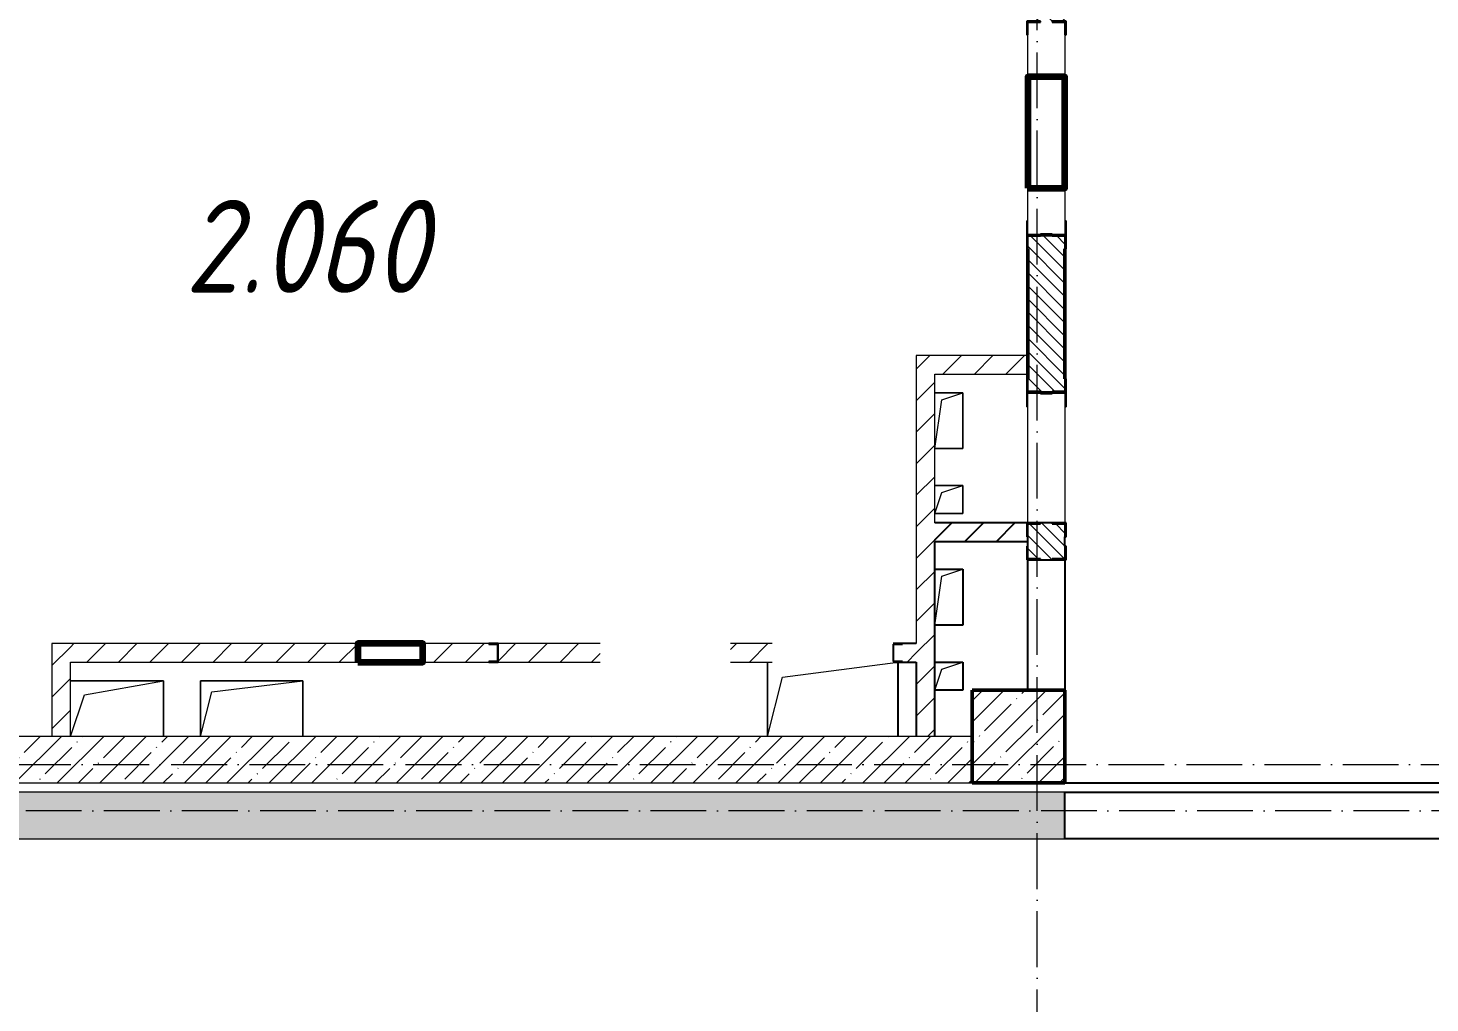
# Model space of a CAD drawing. Header units: millimetres. Extents: x -356862 to 418287, y 0 to 839748.
# Drawn here: x -15570 to -8028, y 467363 to 472609 of the extents above; entities that cross this region are included whole.
import ezdxf

# ---------------------------------------------------------------- set-up
doc = ezdxf.new("R2010")
doc.units = ezdxf.units.MM
doc.linetypes.add('50_200_ШТРИХ_1Т_ш5_п1_п1_', pattern=[700, 500, -100, 0, -100])
for name, color, linetype, lineweight in [('9.7) Заделка 956 шт', 6, 'Continuous', 158), ('A-FLOR-____-OTLN', 7, 'Continuous', 9), ('A-GENM-____-MCUT', 7, 'Continuous', 25), ('A-GENM-____-OTLN', 7, 'Continuous', 9), ('A-GENM-____-OTLN-1', 7, 'Continuous', 25), ('A-WALL-____-MCUT-1', 7, 'Continuous', 9), ('A-WALL-____-MCUT-2', 7, 'Continuous', 50), ('A-WALL-____-PATT-1', 7, 'Continuous', 9), ('A-WALL-FNSH-MCUT-1', 7, 'Continuous', 9), ('I-WALL-____-OTLN', 7, 'Continuous', 9), ('S-COLS-____-MCUT', 7, 'Continuous', 50), ('S-COLS-____-OTLN', 7, 'Continuous', 9), ('S-GRID-____-OTLN-1', 7, '50_200_ШТРИХ_1Т_ш5_п1_п1_', 9), ('Марки помещений', 7, 'Continuous', 9)]:
    doc.layers.add(name, color=color, linetype=linetype, lineweight=lineweight)
doc.styles.add('ISOCPEUR_I_3', font='isocpeui.ttf', dxfattribs={"width": 0.85, "height": 2.2})
pattern_1 = [(45, (-15591.66, 459015.94), (-84.8528, 84.8528), [])]
pattern_2 = [(45, (-15591.66, 459015.94), (-114.0493, 114.0493), []), (45, (-15477.61, 459015.94), (-114.0493, 114.0493), [201.612, -40.322, 3.353, -36.97])]

# ---------------------------------------------------------------- blocks, each defined once
blk = doc.blocks.new('BSC_Колонна _Прямоугольная - 500х500-V43-АР1_План отверстий 2 этажа в осях 1-64_А-ГГ')
at = {"layer": 'S-COLS-____-OTLN'}
h = blk.add_hatch(dxfattribs=at)
h.set_pattern_fill('FP_72', color=256, style=0, pattern_type=2)
h.set_pattern_definition([(45, (-5350, -9781.04), (-114.0493, 114.0493), []), (45, (-5235.95, -9781.04), (-114.0493, 114.0493), [201.613, -40.323, 3.353, -36.97])])
h.paths.add_polyline_path([(-250, -250), (250, -250), (250, 250), (-250, 250)], flags=0)
at = {"layer": 'S-COLS-____-MCUT'}
for p, q in [((250, 250), (-250, 250)), ((-250, 250), (-250, -250)), ((250, -250), (250, 250)), ((-250, -250), (250, -250))]:
    blk.add_line(p, q, dxfattribs=at)
blk = doc.blocks.new('Фахверк_СКБ_Уголок - 200_3960_зеркало-28268689-АР1_План отверстий 2 этажа в осях 1-64_А-ГГ')
at = {"layer": 'A-GENM-____-MCUT'}
for p, q in [((200, 156), (125, 156)), ((125, 156), (125, 81)), ((200, 150), (200, 156)), ((125, 81), (131, 81)), ((131, 81), (131, 150)), ((131, 150), (200, 150)), ((131, 19), (125, 19)), ((125, 19), (125, -56)), ((131, -50), (131, 19)), ((125, -56), (200, -56)), ((200, -50), (131, -50)), ((200, -56), (200, -50))]:
    blk.add_line(p, q, dxfattribs=at)
blk = doc.blocks.new('154_Стойка_СКБ_Уголок - СМ-2180_200-28268025-АР1_План отверстий 2 этажа в осях 1-64_А-ГГ')
at = {"layer": 'A-GENM-____-MCUT'}
for p, q in [((125, 156), (125, 81)), ((200, 156), (125, 156)), ((200, 150), (200, 156)), ((125, 81), (131, 81)), ((131, 81), (131, 150)), ((131, 150), (200, 150)), ((131, 19), (125, 19)), ((125, 19), (125, -56)), ((131, -50), (131, 19)), ((125, -56), (200, -56)), ((200, -50), (131, -50)), ((200, -56), (200, -50))]:
    blk.add_line(p, q, dxfattribs=at)
blk = doc.blocks.new('Стойка_Влож_Уголок_Опорный - Уголок-28213941-АР1_План отверстий 2 этажа в осях 1-64_А-ГГ')
at = {"layer": 'A-GENM-____-OTLN'}
for p, q in [((-212, -6), (-212, 0)), ((0, 0), (0, -6)), ((-212, -75), (-212, -6)), ((-212, -6), (-206, -6)), ((-212, -75), (-206, -75)), ((-6, -6), (0, -6)), ((-6, -75), (0, -75)), ((0, -6), (0, -75))]:
    blk.add_line(p, q, dxfattribs=at)
blk = doc.blocks.new('154_Стойка_СКБ_Уголок - СМ-2180_200-28435403-АР1_План отверстий 2 этажа в осях 1-64_А-ГГ')
at = {"layer": 'A-GENM-____-MCUT'}
for p, q in [((125, 156), (125, 81)), ((200, 156), (125, 156)), ((200, 150), (200, 156)), ((125, 81), (131, 81)), ((131, 81), (131, 150)), ((131, 150), (200, 150)), ((131, 19), (125, 19)), ((125, 19), (125, -56)), ((131, -50), (131, 19)), ((125, -56), (200, -56)), ((200, -50), (131, -50)), ((200, -56), (200, -50))]:
    blk.add_line(p, q, dxfattribs=at)
blk = doc.blocks.new('154_Фахверк_СКБ_Швеллер - Тип_100_3960-28318856-АР1_План отверстий 2 этажа в осях 1-64_А-ГГ')
at = {"layer": 'A-GENM-____-MCUT'}
for p, q in [((175, 50), (125, 50)), ((125, 50), (125, -50)), ((128, 47), (175, 47)), ((128, -47), (128, 47)), ((175, 47), (175, 50)), ((125, -50), (175, -50)), ((175, -47), (128, -47)), ((175, -50), (175, -47))]:
    blk.add_line(p, q, dxfattribs=at)
blk = doc.blocks.new('AR_Отверстие прямоугольное _в плите_ - AR_Отверстие прямоугольное _в плите_-V148-АР1_План отверстий 2 этажа в осях 1-64_А-ГГ')
at = {"layer": 'A-GENM-____-OTLN'}
for p, q in [((75, 75), (-75, 75)), ((-75, -75), (-37.5, 37.5)), ((-37.5, 37.5), (75, 75)), ((75, -75), (75, 75)), ((-75, -75), (75, -75))]:
    blk.add_line(p, q, dxfattribs=at)
blk = doc.blocks.new('AR_Отверстие прямоугольное _в плите_ - AR_Отверстие прямоугольное _в плите_-V149-АР1_План отверстий 2 этажа в осях 1-64_А-ГГ')
at = {"layer": 'A-GENM-____-OTLN'}
for p, q in [((75, 150), (-75, 150)), ((-75, -150), (-37.5, 112.5)), ((-37.5, 112.5), (75, 150)), ((75, -150), (75, 150)), ((-75, -150), (75, -150))]:
    blk.add_line(p, q, dxfattribs=at)
blk = doc.blocks.new('AR_Отверстие прямоугольное _в плите_ - AR_Отверстие прямоугольное _в плите_-30552525-АР1_План отверстий 2 этажа в осях 1-64_А-ГГ')
at = {"layer": 'A-GENM-____-OTLN'}
for p, q in [((-350, 200), (-350, -200)), ((-270, 120), (350, 200)), ((350, -200), (350, 200)), ((-350, -200), (-270, 120))]:
    blk.add_line(p, q, dxfattribs=at)
blk = doc.blocks.new('AR_Отверстие прямоугольное _в плите_ - AR_Отверстие прямоугольное _в плите_-30459267-АР1_План отверстий 2 этажа в осях 1-64_А-ГГ')
at = {"layer": 'A-GENM-____-OTLN'}
for p, q in [((250, 150), (-250, 150)), ((-175, 75), (250, 150)), ((250, -150), (250, 150)), ((-250, -150), (-175, 75))]:
    blk.add_line(p, q, dxfattribs=at)
blk = doc.blocks.new('AR_Отверстие прямоугольное _в плите_ - AR_Отверстие прямоугольное _в плите_-30552596-АР1_План отверстий 2 этажа в осях 1-64_А-ГГ')
at = {"layer": 'A-GENM-____-OTLN'}
for p, q in [((275, 150), (-275, 150)), ((-275, 150), (-275, -150)), ((-275, -150), (-215, 90)), ((-215, 90), (275, 150)), ((275, -150), (275, 150))]:
    blk.add_line(p, q, dxfattribs=at)
blk = doc.blocks.new('154_Фахверк_СКБ_Швеллер - Тип_100_3960_зеркало-V199-АР1_План отверстий 2 этажа в осях 1-64_А-ГГ')
at = {"layer": 'A-GENM-____-MCUT'}
for p, q in [((175, 50), (125, 50)), ((128, 47), (175, 47)), ((128, -47), (128, 47)), ((175, 47), (175, 50)), ((125, -50), (175, -50)), ((175, -47), (128, -47)), ((175, -50), (175, -47))]:
    blk.add_line(p, q, dxfattribs=at)
blk = doc.blocks.new('2этаж')
at = {"layer": 'S-GRID-____-OTLN-1', "color": 251, "ltscale": 0.6, "true_color": 0x636466}
for p, q in [((-10141.7, 454533.3), (-10141.7, 508896.9)), ((-20260.4, 468647), (8278.9, 468647)), ((88482.7, 468397), (-20037.2, 468397))]:
    blk.add_line(p, q, dxfattribs=at)

msp = doc.modelspace()

# ---------------------------------------------------------------- hatches: boundary and pattern name
h = msp.add_hatch()
h.set_pattern_fill('FP_4', color=256, style=0, pattern_type=2)
h.set_pattern_definition(pattern_1)
h.paths.add_polyline_path([(-10191.6634, 469846.983), (-10191.6634, 469871.983), (-10197.6634, 469871.983), (-10197.6634, 469946.983), (-10691.6634, 469946.983), (-10691.6634, 469846.983), (-10197.6634, 469846.983)], flags=0)
at = {"layer": 'A-WALL-____-PATT-1'}
h = msp.add_hatch(dxfattribs=at)
h.set_pattern_fill('FP_6', color=256, style=0, pattern_type=2)
h.set_pattern_definition([(135, (-15591.663, 459015.94), (-35.35534, -35.35534), [])])
h.paths.add_polyline_path([(-10060.6634, 469746.983), (-10060.6634, 469752.983), (-9991.6634, 469752.983), (-9991.6634, 469940.983), (-10060.6634, 469940.983), (-10060.6634, 469946.983), (-10122.6634, 469946.983), (-10122.6634, 469940.983), (-10191.6634, 469940.983), (-10191.6634, 469752.983), (-10122.6634, 469752.983), (-10122.6634, 469746.983)], flags=0)
h.paths.add_polyline_path([(-10122.6634, 470646.983), (-10060.6634, 470646.983), (-10060.6634, 470652.983), (-9991.6634, 470652.983), (-9991.6634, 471490.983), (-10060.6634, 471490.983), (-10060.6634, 471496.983), (-10122.6634, 471496.983), (-10122.6634, 471490.983), (-10191.6634, 471490.983), (-10191.6634, 470652.983), (-10122.6634, 470652.983)], flags=0)
h.paths.add_polyline_path([(-10060.6634, 472646.983), (-9991.6634, 472646.983), (-9991.6634, 472946.983), (-10191.6634, 472946.983), (-10191.6634, 472646.983), (-10122.6634, 472646.983)], flags=0)
h = msp.add_hatch(dxfattribs=at)
h.set_pattern_fill('FP_4', color=256, style=0, pattern_type=2)
h.set_pattern_definition(pattern_1)
h.paths.add_polyline_path([(-10791.6634, 468796.983), (-10691.6634, 468796.983), (-10691.6634, 470846.983), (-10791.6634, 470846.983), (-10791.6634, 469196.983)], flags=0)
h = msp.add_hatch(dxfattribs=at)
h.set_pattern_fill('FP_4', color=256, style=0, pattern_type=2)
h.set_pattern_definition(pattern_1)
h.paths.add_polyline_path([(-10191.6634, 470746.983), (-10191.6634, 470846.983), (-10691.6634, 470846.983), (-10691.6634, 470746.983), (-10302.9601, 470746.983)], flags=0)
h = msp.add_hatch(dxfattribs=at)
h.set_pattern_fill('FP_4', color=256, style=0, pattern_type=2)
h.set_pattern_definition(pattern_1)
h.paths.add_polyline_path([(-15341.6634, 468796.983), (-15341.6634, 469296.983), (-15441.6634, 469296.983), (-15441.6634, 468796.983)], flags=0)
h = msp.add_hatch(dxfattribs=at)
h.set_pattern_fill('FP_4', color=256, style=0, pattern_type=2)
h.set_pattern_definition(pattern_1)
h.paths.add_polyline_path([(-10866.6634, 469196.983), (-10791.6634, 469196.983), (-10791.6634, 469296.983), (-10866.6634, 469296.983), (-10866.6634, 469293.983), (-10913.6634, 469293.983), (-10913.6634, 469199.983), (-10866.6634, 469199.983)], flags=0)
h.paths.add_polyline_path([(-12491.6634, 469196.983), (-12491.6634, 469296.983), (-13041.6634, 469296.983), (-13041.6634, 469196.983)], flags=0)
h.paths.add_polyline_path([(-11791.6634, 469196.983), (-11566.6634, 469196.983), (-11566.6634, 469296.983), (-11791.6634, 469296.983)], flags=0)
h.paths.add_polyline_path([(-13796.6634, 469196.983), (-13796.6634, 469296.983), (-15341.6634, 469296.983), (-15341.6634, 469196.983)], flags=0)
h.paths.add_polyline_path([(-13446.6634, 469196.983), (-13091.6634, 469196.983), (-13091.6634, 469199.983), (-13044.6634, 469199.983), (-13044.6634, 469293.983), (-13091.6634, 469293.983), (-13091.6634, 469296.983), (-13446.6634, 469296.983), (-13446.6634, 469199.983)], flags=0)
h = msp.add_hatch(dxfattribs=at)
h.set_pattern_fill('FP_25', color=256, style=0, pattern_type=2)
h.set_pattern_definition(pattern_2)
h.paths.add_polyline_path([(-11186.6922, 468546.983), (-10491.6634, 468546.983), (-10491.6634, 468796.983), (-17541.6634, 468796.983), (-17541.6634, 468546.983), (-12070.4244, 468546.983)], flags=0)
h = msp.add_hatch(dxfattribs=at)
h.set_pattern_fill('FP_25', color=256, style=0, pattern_type=2)
h.set_pattern_definition(pattern_2)
h.paths.add_polyline_path([(7058.3366, 468246.983), (7958.3366, 468246.983), (7958.3366, 468496.983), (7058.3366, 468496.983)], flags=0)
h.paths.add_polyline_path([(4958.3366, 468246.983), (4958.3366, 468496.983), (-2691.6634, 468496.983), (-2691.6634, 468246.983), (2069.2899, 468246.983)], flags=0)
h.paths.add_polyline_path([(-4791.6634, 468246.983), (-4791.6634, 468496.983), (-5991.6634, 468496.983), (-5991.6634, 468246.983), (-5000.5672, 468246.983)], flags=0)
h.paths.add_polyline_path([(-10302.9601, 468246.983), (-9991.6634, 468246.983), (-9991.6634, 468496.983), (-17541.6634, 468496.983), (-17541.6634, 468246.983), (-12070.4244, 468246.983)], flags=0)

# ---------------------------------------------------------------- linework, layer by layer
for p, q in [((-10197.6634, 469946.983), (-10691.6634, 469946.983)), ((-10060.6634, 469946.983), (-10122.6634, 469946.983)), ((-10691.6634, 468796.983), (-10691.6634, 469846.983)), ((-10691.6634, 469846.983), (-10191.6634, 469846.983)), ((-10191.6634, 469821.983), (-10191.6634, 469871.983)), ((-9991.6634, 469821.983), (-9991.6634, 469871.983)), ((-10691.6634, 469696.9876), (-10541.6634, 469696.9876)), ((-10541.6634, 469696.9876), (-10541.6634, 469396.9876)), ((-10191.6634, 469046.983), (-10191.6634, 469746.983)), ((-10122.6634, 469746.983), (-10060.6634, 469746.983)), ((-9991.6634, 469746.983), (-9991.6634, 469046.983)), ((-10541.6634, 469396.9876), (-10691.6634, 469396.9876)), ((-10791.6634, 469296.983), (-10866.6634, 469296.983)), ((-10891.6634, 469196.983), (-10891.6634, 468796.983)), ((-10866.6634, 469196.983), (-10791.6634, 469196.983)), ((-10791.6634, 469196.983), (-10791.6634, 468796.983)), ((-10691.6634, 469196.9876), (-10541.6634, 469196.9876)), ((-10541.6634, 469196.9876), (-10541.6634, 469046.9876)), ((-10541.6634, 469046.9876), (-10691.6634, 469046.9876)), ((-9991.6634, 468546.983), (-5991.6634, 468546.983)), ((-9991.6634, 468246.983), (-9991.6634, 468496.983)), ((-9991.6634, 468496.983), (-5991.6634, 468496.983)), ((-5991.6634, 468246.983), (-9991.6634, 468246.983))]:
    msp.add_line(p, q)
at = {"layer": '9.7) Заделка 956 шт'}
for points in [[(-10191.6634, 471746.983), (-9991.6634, 471746.983), (-9991.6634, 472346.983), (-10191.6634, 472346.983)], [(-13796.6634, 469196.983), (-13446.6634, 469196.983), (-13446.6634, 469296.983), (-13796.6634, 469296.983)]]:
    msp.add_lwpolyline(points, close=True, dxfattribs=at)
at = {"layer": 'A-FLOR-____-OTLN'}
for p, q in [((-10691.6634, 470646.9876), (-10541.6634, 470646.9876)), ((-10541.6634, 470646.9876), (-10541.6634, 470346.9876)), ((-10541.6634, 470346.9876), (-10691.6634, 470346.9876)), ((-10691.6634, 470146.9876), (-10541.6634, 470146.9876)), ((-10541.6634, 470146.9876), (-10541.6634, 469996.9876)), ((-10541.6634, 469996.9876), (-10691.6634, 469996.9876)), ((-11591.6634, 468796.983), (-11591.6634, 469196.983)), ((-15341.6634, 469096.983), (-14841.6634, 469096.983)), ((-14841.6634, 469096.983), (-14841.6634, 468796.983)), ((-14641.6634, 469096.983), (-14091.6634, 469096.983)), ((-14641.6634, 468796.983), (-14641.6634, 469096.983)), ((-14091.6634, 469096.983), (-14091.6634, 468796.983))]:
    msp.add_line(p, q, dxfattribs=at)
at = {"layer": 'A-WALL-____-MCUT-1'}
for p, q in [((-10491.6634, 468796.983), (-17541.6634, 468796.983)), ((-17541.6634, 468546.983), (-10491.6634, 468546.983)), ((-9991.6634, 468496.983), (-17541.6634, 468496.983)), ((-17541.6634, 468246.983), (-9991.6634, 468246.983))]:
    msp.add_line(p, q, dxfattribs=at)
at = {"layer": 'A-WALL-____-MCUT-2'}
for p, q in [((-10060.6634, 471496.983), (-10122.6634, 471496.983)), ((-10191.6634, 471421.983), (-10191.6634, 470721.983)), ((-9991.6634, 470721.983), (-9991.6634, 471421.983)), ((-10122.6634, 470646.983), (-10060.6634, 470646.983))]:
    msp.add_line(p, q, dxfattribs=at)
at = {"layer": 'A-WALL-FNSH-MCUT-1'}
for p, q in [((-10791.6634, 470846.983), (-10791.6634, 469296.983)), ((-10191.6634, 470846.983), (-10791.6634, 470846.983)), ((-10691.6634, 469946.983), (-10691.6634, 470746.983)), ((-10691.6634, 470746.983), (-10191.6634, 470746.983)), ((-13796.6634, 469296.983), (-15441.6634, 469296.983)), ((-15441.6634, 469296.983), (-15441.6634, 468796.983)), ((-13091.6634, 469296.983), (-13446.6634, 469296.983)), ((-12491.6634, 469296.983), (-13041.6634, 469296.983)), ((-11566.6634, 469296.983), (-11791.6634, 469296.983)), ((-15341.6634, 469196.983), (-13796.6634, 469196.983)), ((-15341.6634, 468796.983), (-15341.6634, 469196.983)), ((-13446.6634, 469196.983), (-13091.6634, 469196.983)), ((-13041.6634, 469196.983), (-12491.6634, 469196.983)), ((-11791.6634, 469196.983), (-11566.6634, 469196.983))]:
    msp.add_line(p, q, dxfattribs=at)
at = {"layer": 'I-WALL-____-OTLN'}
for p, q in [((-10191.6634, 472346.983), (-10191.6634, 472571.983)), ((-9991.6634, 472571.983), (-9991.6634, 472346.983)), ((-10191.6634, 471496.983), (-10191.6634, 471746.983)), ((-9991.6634, 471746.983), (-9991.6634, 471496.983)), ((-10191.6634, 469946.983), (-10191.6634, 470646.983)), ((-9991.6634, 470646.983), (-9991.6634, 469946.983))]:
    msp.add_line(p, q, dxfattribs=at)
at = {"layer": 'S-GRID-____-OTLN-1', "color": 251, "ltscale": 0.6, "true_color": 0x636466}
for p, q in [((-10141.6634, 454533.3346), (-10141.6634, 508896.9006)), ((-10141.6634, 454533.3346), (-10141.6634, 508896.9006)), ((-20260.4336, 468646.983), (8278.9373, 468646.983)), ((-20260.4336, 468646.983), (8278.9373, 468646.983)), ((88482.7432, 468396.983), (-20037.2274, 468396.983)), ((88482.7432, 468396.983), (-20037.2274, 468396.983))]:
    msp.add_line(p, q, dxfattribs=at)

# ---------------------------------------------------------------- block references
at = {"color": 18, "true_color": 0x000000}
msp.add_blockref('2этаж', (0, 0), dxfattribs=at)
for p, rotation in [((-10141.6634, 470071.983), 269.9999999999999), ((-10041.6634, 469621.983), 89.99999999999991)]:
    msp.add_blockref('Фахверк_СКБ_Уголок - 200_3960_зеркало-28268689-АР1_План отверстий 2 этажа в осях 1-64_А-ГГ', p, dxfattribs=dict(rotation=rotation))
for name, p in [('AR_Отверстие прямоугольное _в плите_ - AR_Отверстие прямоугольное _в плите_-V149-АР1_План отверстий 2 этажа в осях 1-64_А-ГГ', (-10616.6634, 469546.9876)), ('154_Фахверк_СКБ_Швеллер - Тип_100_3960_зеркало-V199-АР1_План отверстий 2 этажа в осях 1-64_А-ГГ', (-11041.6634, 469246.983)), ('AR_Отверстие прямоугольное _в плите_ - AR_Отверстие прямоугольное _в плите_-V148-АР1_План отверстий 2 этажа в осях 1-64_А-ГГ', (-10616.6634, 469121.9876)), ('BSC_Колонна _Прямоугольная - 500х500-V43-АР1_План отверстий 2 этажа в осях 1-64_А-ГГ', (-10241.6634, 468796.983))]:
    msp.add_blockref(name, p)
at = {"layer": 'A-GENM-____-OTLN', "rotation": 180}
msp.add_blockref('Стойка_Влож_Уголок_Опорный - Уголок-28213941-АР1_План отверстий 2 этажа в осях 1-64_А-ГГ', (-10197.6634, 471496.983), dxfattribs=at)
at = {"layer": 'A-GENM-____-OTLN'}
for name, p in [('AR_Отверстие прямоугольное _в плите_ - AR_Отверстие прямоугольное _в плите_-V149-АР1_План отверстий 2 этажа в осях 1-64_А-ГГ', (-10616.6634, 470496.9876)), ('Стойка_Влож_Уголок_Опорный - Уголок-28213941-АР1_План отверстий 2 этажа в осях 1-64_А-ГГ', (-9985.6634, 470646.983)), ('AR_Отверстие прямоугольное _в плите_ - AR_Отверстие прямоугольное _в плите_-V148-АР1_План отверстий 2 этажа в осях 1-64_А-ГГ', (-10616.6634, 470071.9876)), ('AR_Отверстие прямоугольное _в плите_ - AR_Отверстие прямоугольное _в плите_-30552525-АР1_План отверстий 2 этажа в осях 1-64_А-ГГ', (-11241.6634, 468996.983)), ('AR_Отверстие прямоугольное _в плите_ - AR_Отверстие прямоугольное _в плите_-30459267-АР1_План отверстий 2 этажа в осях 1-64_А-ГГ', (-15091.6634, 468946.983)), ('AR_Отверстие прямоугольное _в плите_ - AR_Отверстие прямоугольное _в плите_-30552596-АР1_План отверстий 2 этажа в осях 1-64_А-ГГ', (-14366.6634, 468946.983))]:
    msp.add_blockref(name, p, dxfattribs=at)
at = {"layer": 'A-GENM-____-OTLN-1'}
for name, p, rotation in [('154_Стойка_СКБ_Уголок - СМ-2180_200-28435403-АР1_План отверстий 2 этажа в осях 1-64_А-ГГ', (-10141.6634, 472771.983), 269.9999999999999), ('154_Стойка_СКБ_Уголок - СМ-2180_200-28268025-АР1_План отверстий 2 этажа в осях 1-64_А-ГГ', (-10141.6634, 471621.983), 269.9999999999999), ('154_Стойка_СКБ_Уголок - СМ-2180_200-28268025-АР1_План отверстий 2 этажа в осях 1-64_А-ГГ', (-10041.6634, 470521.983), 89.99999999999991), ('154_Фахверк_СКБ_Швеллер - Тип_100_3960-28318856-АР1_План отверстий 2 этажа в осях 1-64_А-ГГ', (-12916.6634, 469246.983), 180)]:
    msp.add_blockref(name, p, dxfattribs=dict(at, rotation=rotation))

# ---------------------------------------------------------------- texts
at = {"layer": 'Марки помещений', "insert": (-14725.5724, 471684.9097), "char_height": 500, "width": 785.65375, "attachment_point": 1, "style": 'ISOCPEUR_I_3'}
msp.add_mtext('2.060', dxfattribs=at)

doc.saveas('drawing.dxf')
